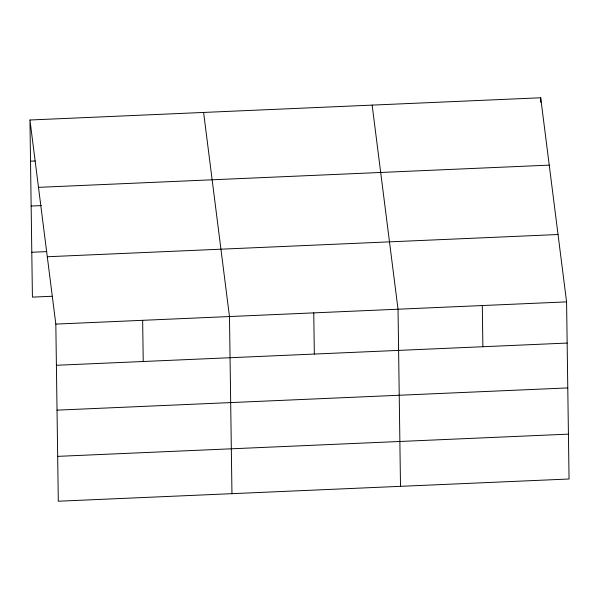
<?xml version="1.0" encoding="UTF-8"?>
<svg xmlns="http://www.w3.org/2000/svg" width="599" height="599" viewBox="0 0 599 599"><rect width="100%" height="100%" fill="white"/><g stroke="black" fill="none" stroke-linecap="round" stroke-linejoin="round"><path stroke-width="0.9" d="M29.95 119.995L540.702 97.779L566.579 301.881L569.05 479.005L58.298 501.221L55.827 324.096L29.95 119.995L32.421 297.119L52.031 296.265M30.527 161.176L35.191 160.974M38.486 187.352L549.238 165.129M31.148 206.041L41.421 205.592M31.799 252.261L46.737 251.61M47.284 256.746L558.036 234.523M55.827 324.096L566.579 301.881M56.396 365.278L567.148 343.062M57.025 410.143L567.777 387.92M57.669 456.363L568.421 434.14M372.151 105.11L398.028 309.211L400.499 486.336M203.608 112.44L229.477 316.542L231.955 493.666M540.702 97.779L540.77 102.354M482.3 305.542L482.876 346.724M313.756 312.88L314.333 354.061M142.652 320.323L143.228 361.504"/></g></svg>
